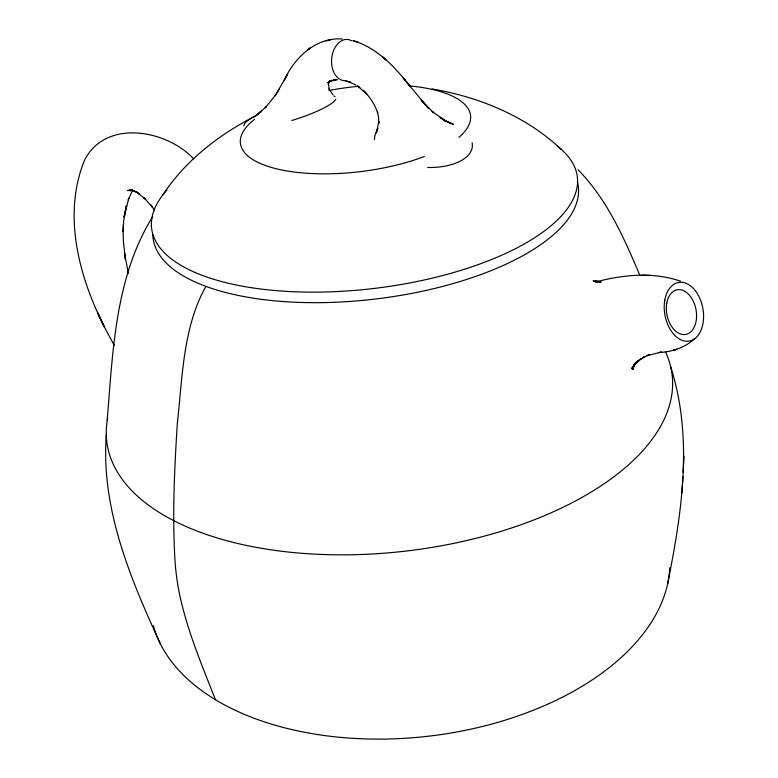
<?xml version="1.0" encoding="UTF-8"?>
<svg xmlns="http://www.w3.org/2000/svg" width="778" height="778" viewBox="0 0 778 778"><rect width="100%" height="100%" fill="white"/><g stroke="black" fill="none" stroke-linecap="round" stroke-linejoin="round"><path stroke-width="1.17" d="M106.333 434.698C100.77 508.54 130.403 578.657 160.55 644.213M132.445 190.571L128.244 199.839L128.827 198.108L124.091 217.013L126.347 205.674L123.702 220.796L123.07 231.513L123.294 224.93M123.07 231.513L123.109 230.453L123.43 241.841L125.443 259.58L124.48 253.054L128.389 273.555M667.582 584.015C681.868 512.848 693.48 437.411 670.607 366.671M683.094 472.11L684.057 456.248M681.936 492.707L682.899 476.749M107.16 420.548C112.849 351.821 115.076 276.939 152.721 216.683M634.517 363.394L634.323 365.699L634.517 363.734M634.196 364.95L632.991 369.336L634.265 364.337L632.504 369.462L634.401 364.172L632.407 368.694L635.5 363.326M124.091 217.013L124.363 215.623M375.969 133.048L377.845 128.273L376.999 130.441L378.779 121.562L378.818 123.342L378.585 117.478L377.398 111.906L377.719 113.15C374.986 104.437 369.783 96.637 363.19 90.365L366.798 94.012L357.51 85.988L359.864 87.632L357.977 86.329M279.399 88.887L275.14 95.83L287.617 74.134L284.242 80.066C294.638 57.65 315.742 37.13 342.145 38.949M205.927 286.314C182.762 327.762 182.529 377.447 177.306 423.543C174.379 470.213 172.142 517.117 175.206 563.836A270.627 168.768 -67.3 0 0 179.183 592.437C186.788 629.596 201.667 664.704 215.535 699.83M636.151 362.334L631.551 368.646L637.97 360.632L633.38 365.835L641.121 358.784L638.874 360.282L644.865 356.635L642.56 357.792L649.173 354.856L646.819 355.643L661.504 352.084L659.16 352.492C672.28 351.928 685.204 347.465 694.958 338.508M162.524 195.356C184.551 161.649 217.247 135.917 252.694 117.41M275.606 95.072L265.23 107.743L266.183 106.868L253.725 117.157M337.584 79.726L330.29 81.126L331.652 80.552L327.995 82.624L331.525 80.319L328.228 82.779L329.94 80.854L328.335 84.15L328.442 83.47L329.143 89.538M329.191 81.904L330.514 80.679M328.228 82.779L330.446 80.747M255.32 115.961L261.622 111.283M307.641 49.792L310.655 47.711L308.788 48.995M132.114 189.686L130.296 190.834L132.406 189.676M132.386 189.492L127.631 190.552L132.727 190.386L129.916 190.026L134.166 190.756L131.336 190.056L137.385 192.516L134.701 191.106L139.174 193.858L136.646 192.108L145.758 199.45L143.541 197.34L152.556 207.337L150.767 204.974L154.637 210.4M674.186 350.042L676.821 349.254L673.087 350.363M325.71 40.894L330.776 39.824M334.462 79.901L332.887 80.173L335.95 79.677M680.449 281.179C652.956 271.658 623.09 274.722 595.51 281.967L599.148 281.51L594.129 281.461L598.126 281.568L593.39 280.751L601.054 282.113L593.39 280.751M642.064 275.169L650.719 275.48M432.16 88.945C479.423 97.094 526.054 116.175 561.249 149.386M346.521 81.126L350.226 82.196L345.276 80.747M350.226 82.196L349.147 81.875L356.052 85.123M358.113 42.333L352.891 40.582C377.019 47.789 395.059 66.927 409.957 86.29L403.374 78.16L428.59 108.482L421.141 100.08L433.599 112.732L432.121 111.429L445.026 120.609L440.192 117.711L450.083 123.138L447.243 121.601M444.199 120.182L453.448 124.412M193.722 158.887C166.813 129.975 106.537 118.674 84.899 159.422C62.007 214.144 78.948 276.715 104.573 327.402L97.483 312.338L104.34 326.984L114.249 345.383M386.374 60.13L382.757 57.057L385.937 59.76M577.976 169.701C607.044 199.129 624.005 237.961 639.934 275.49M332.974 94.77L328.977 88.974M665.491 351.88A284.641 143.813 -6.7 0 1 406.806 550.97A284.641 143.813 -6.7 0 1 107.724 418.078M472.11 142.744A49.092 24.993 5 0 1 427.657 167.484M374.51 139.729A49.092 24.993 5 0 1 377.388 130.753M444.15 120.882A49.092 24.993 5 0 1 453.632 124.48M335.824 99.156A48.09 8.889 -17.1 0 1 291.876 120.493M244.02 125.88A48.09 8.889 -17.1 0 1 258.685 114.23M333.811 95.986A48.09 8.889 -17.1 0 1 335.017 96.53M345.656 80.649A20.666 14.169 -85.5 0 1 331.895 56.794A20.666 14.169 -85.5 0 1 351.675 40.796M557.213 146.099A214.397 86.339 -6.9 0 1 370.717 288.842A214.397 86.339 -6.9 0 1 166.969 190.007M577.733 183.073A214.183 87.311 -6.9 0 1 377.067 298.83A214.183 87.311 -6.9 0 1 152.828 234.985M409.773 85.94A115.922 42.527 -6.9 0 1 458.981 137.317M424.341 156.475A115.922 42.527 -6.9 0 1 279.886 169.604A115.922 42.527 -6.9 0 1 254.494 119.384M328.977 90.511A115.922 42.527 -6.9 0 1 357.54 86.377M669.8 567.677A260.99 155.143 -6.5 0 1 426.723 736.396A260.99 155.143 -6.5 0 1 153.383 625.668M664.801 300.084A29.788 19.256 79.5 0 0 689.289 341.056A29.788 19.256 79.5 0 0 697.623 294.133A29.788 19.256 79.5 0 0 664.801 300.084M666.765 303.187A22.727 14.753 78.9 0 0 685.661 334.433A22.727 14.753 78.9 0 0 691.924 298.684A22.727 14.753 78.9 0 0 666.765 303.187"/></g></svg>
